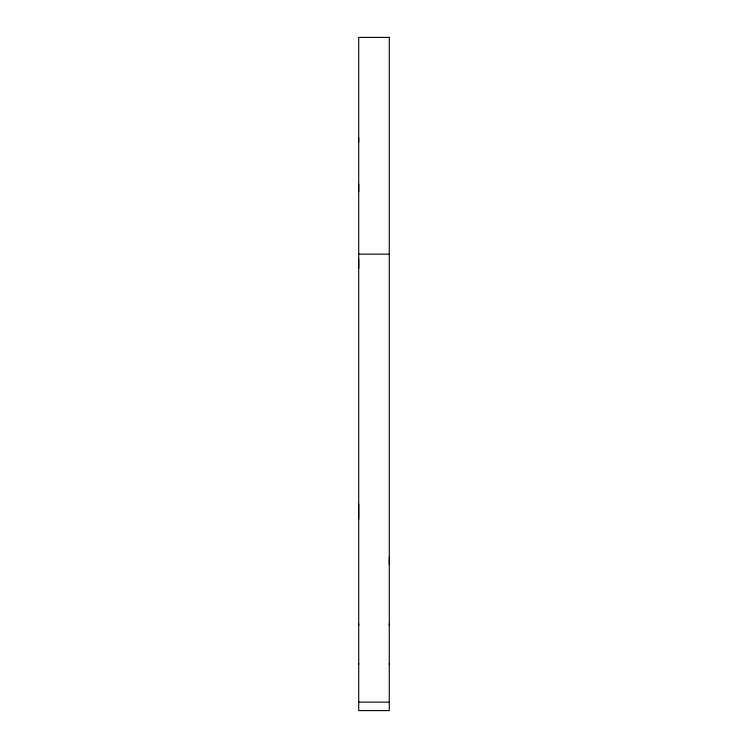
<?xml version="1.0" encoding="UTF-8"?>
<svg xmlns="http://www.w3.org/2000/svg" width="748" height="748" viewBox="0 0 748 748"><rect width="100%" height="100%" fill="white"/><g stroke="black" fill="none" stroke-linecap="round" stroke-linejoin="round"><path stroke-width="1.12" d="M358.713 664.289L358.713 663.448M358.713 625.375L358.713 623.907M358.713 519.121L358.713 504.124M358.713 268.504L358.713 259.098M358.713 191.684L358.713 184.186M358.713 141.952L358.713 138.09M389.287 664.289L389.287 663.448M389.287 625.375L389.287 623.907M389.287 564.431L389.287 557.232M358.713 254.142L389.287 254.142M358.713 702.129L389.287 702.129M389.287 37.4L358.713 37.4L358.713 710.6L389.287 710.6L389.287 37.4"/></g></svg>
